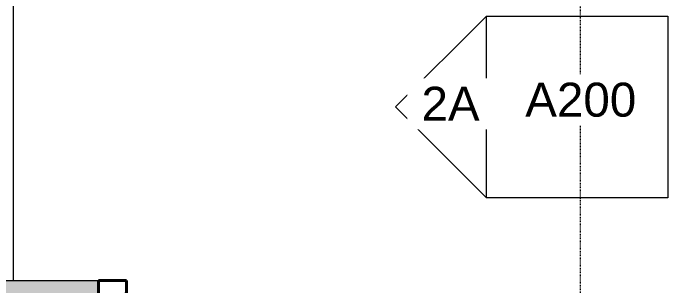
# Model space of a CAD drawing. Header units: inches. Extents: x 14 to 1007, y 932 to 1434.
# Drawn here: x 891.3 to 1006.7, y 1176.7 to 1224.8 of the extents above; entities that cross this region are included whole.
import ezdxf

# ---------------------------------------------------------------- set-up
doc = ezdxf.new("R2010")
doc.units = ezdxf.units.IN
doc.header["$MEASUREMENT"] = 0
doc.linetypes.add('Aligning Line 1_8_', pattern=[0.25, 0.125, -0.125])
for name, color, linetype, lineweight in [('C-TOPO', 7, 'Continuous', 9), ('G-ANNO-SYMB', 111, 'Aligning Line 1_8_', 9), ('G-ANNO-SYMB-1', 111, 'Continuous', 9), ('S-BEAM', 12, 'Continuous', 9), ('S-BEAM-1', 12, 'Continuous', 40)]:
    doc.layers.add(name, color=color, linetype=linetype, lineweight=lineweight)
doc.styles.add('Arial', font='arial.ttf', dxfattribs={"height": 6})

# ---------------------------------------------------------------- blocks, each defined once
blk = doc.blocks.new('Structural Framing 2 - Structural Framing 1-773987-Existing 1st Floor Plan')
at = {"layer": 'S-BEAM'}
blk.add_hatch(color=256, dxfattribs=at).paths.add_polyline_path([(1273.11, -906.32), (1276.61, -906.32), (1276.61, -886.77), (1273.11, -886.77)], flags=0)
h = blk.add_hatch(dxfattribs=at)
h.set_pattern_fill('FP_4', color=256, style=0, pattern_type=2)
h.set_pattern_definition([(126.87, (1887.072, 994.143), (21.3254571, -31.987162), [5.331, -47.981]), (116.565, (1883.873, 987.746), (-10.66201, 10.662476), [11.921, -11.921]), (108.435, (1878.542, 987.746), (-10.662587, 21.3244936), [6.744, -26.974])])
h.paths.add_polyline_path([(1273.11, -911.27), (1276.61, -911.27), (1276.61, -906.32), (1273.11, -906.32)], flags=0)
for p, q in [((1273.11, -906.32), (1273.11, -886.77)), ((1276.61, -886.77), (1276.61, -906.32))]:
    blk.add_line(p, q, dxfattribs=at)
at = {"layer": 'S-BEAM-1'}
for p, q in [((1273.11, -906.32), (1273.11, -911.27)), ((1276.61, -906.32), (1273.11, -906.32)), ((1276.61, -911.27), (1276.61, -906.32)), ((1273.11, -911.27), (1276.61, -911.27))]:
    blk.add_line(p, q, dxfattribs=at)
blk = doc.blocks.new('Elevation - Detail Number-151647-Existing 1st Floor Plan')
at = {"layer": 'G-ANNO-SYMB-1'}
for p, q in [((-0.25, -0.25), (-0.25, 0.25)), ((-0.25, 0.25), (0.25, 0.25)), ((0.25, 0.25), (0.25, -0.25)), ((0.25, -0.25), (-0.25, -0.25))]:
    blk.add_line(p, q, dxfattribs=at)
blk = doc.blocks.new('Elevation - Detail Number-151370-Existing 1st Floor Plan')
at = {"layer": 'G-ANNO-SYMB-1'}
for p, q in [((0, 0.25), (-0.25, 0)), ((0.25, 0), (0, 0.25)), ((-0.25, 0), (0.25, 0))]:
    blk.add_line(p, q, dxfattribs=at)

msp = doc.modelspace()

# ---------------------------------------------------------------- linework, layer by layer
at = {"layer": 'C-TOPO'}
msp.add_line((891.29, 1226.36), (891.29, 1177.61), dxfattribs=at)
at = {"layer": 'G-ANNO-SYMB'}
msp.add_line((991.23, 1336.58), (991.23, 1005.8), dxfattribs=at)

# ---------------------------------------------------------------- block references
at = {"layer": 'G-ANNO-SYMB-1', "xscale": 63.99999999999997, "yscale": 63.99999999999997, "zscale": 63.99999999999997, "rotation": 90.00000000000026}
for name, p in [('Elevation - Detail Number-151370-Existing 1st Floor Plan', (974.69, 1208.24)), ('Elevation - Detail Number-151647-Existing 1st Floor Plan', (990.69, 1208.24))]:
    msp.add_blockref(name, p, dxfattribs=at)
at = {"layer": 'S-BEAM', "rotation": 89.9999999999999}
msp.add_blockref('Structural Framing 2 - Structural Framing 1-773987-Existing 1st Floor Plan', (0, -99), dxfattribs=at)

# ---------------------------------------------------------------- next in the draw order: texts
at = {"layer": 'G-ANNO-SYMB-1', "char_height": 6, "attachment_point": 2, "line_spacing_factor": 0.941778, "style": 'Arial', "bg_fill": 3, "box_fill_scale": 1.25, "bg_fill_color": 256, "bg_fill_true_color": 13158600, "bg_fill_transparency": 0}
for s, insert, width in [('2A', (968.39, 1211.81), 12.2674), ('A200', (991.33, 1212.53), 23.433)]:
    msp.add_mtext(s, dxfattribs=dict(at, insert=insert, width=width))

doc.saveas('drawing.dxf')
